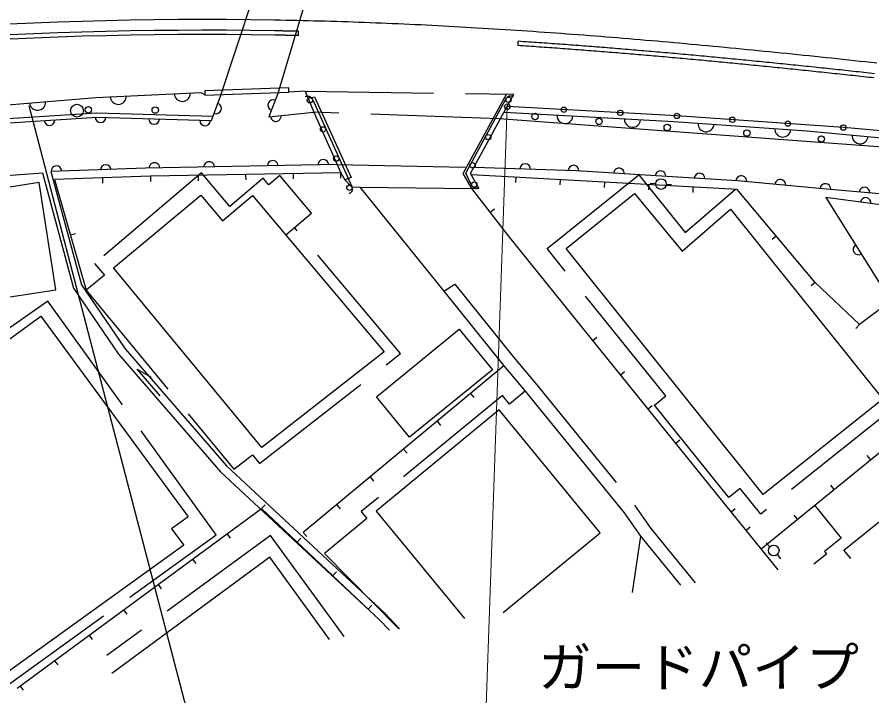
# Model space of a CAD drawing. Units: millimetres, scale not verified. Extents: x -997654 to 1989346, y -2661353 to 380000.
# Drawn here: x 255376 to 295342, y 281359 to 313110 of the extents above; entities that cross this region are included whole.
import ezdxf
from ezdxf.enums import TextEntityAlignment as Align

# ---------------------------------------------------------------- set-up
doc = ezdxf.new("R2010")
doc.units = ezdxf.units.MM
doc.header["$LTSCALE"] = 1000
doc.linetypes.add('DASHED', pattern=[7.5, 6, -1.5])
for name, color, linetype, lineweight in [('M-BGD', 7, 'Continuous', 25), ('M-STR-HTXT', 7, 'Continuous', 13), ('M-STR-STR1', 1, 'Continuous', 25), ('M-STR-STRC', 7, 'Continuous', 25)]:
    doc.layers.add(name, color=color, linetype=linetype, lineweight=lineweight)
doc.styles.add('ＭＳ ゴシック', font='')
doc.styles.get('ＭＳ ゴシック').set_extended_font_data('MS Gothic')

msp = doc.modelspace()

# ---------------------------------------------------------------- linework, layer by layer
at = {"layer": 'M-BGD'}
for p, q in [((268526, 312244), (268530, 312444)), ((278797, 311776), (278810, 311976)), ((268849, 309640), (268084, 309602)), ((297212, 306927), (277912, 308358)), ((251551, 305458), (256556, 305822)), ((256556, 305822), (258015, 300425)), ((266060, 305748), (266065, 305499)), ((268283, 305790), (268288, 305540)), ((259368, 305590), (259376, 305340)), ((261615, 305666), (261620, 305416)), ((263838, 305707), (263842, 305457)), ((278696, 305622), (278682, 305373)), ((280766, 305506), (280752, 305256)), ((282836, 305390), (282822, 305140)), ((284906, 305273), (284892, 305024)), ((285230, 305312), (284980, 305323)), ((285729, 305294), (285979, 305287)), ((286976, 305157), (286962, 304907)), ((277494, 303983), (277691, 304136)), ((257863, 302922), (258104, 302991)), ((290866, 302870), (290675, 302709)), ((292686, 300699), (292495, 300539)), ((258015, 300425), (260111, 297343)), ((294768, 298726), (294596, 298545)), ((282287, 297982), (282481, 298139)), ((260111, 297343), (264885, 291839)), ((283581, 296380), (283775, 296537)), ((276572, 295503), (276732, 295311)), ((284875, 294779), (285069, 294936)), ((275009, 294202), (275169, 294010)), ((286168, 293177), (286363, 293334)), ((273446, 292902), (273606, 292710)), ((295283, 292413), (295125, 292607)), ((264885, 291839), (272309, 284938)), ((271883, 291601), (272043, 291409)), ((293575, 291020), (293417, 291213)), ((266803, 290121), (266974, 290303)), ((270321, 290301), (270480, 290109)), ((288756, 289975), (288950, 290132)), ((291868, 289627), (291710, 289820)), ((289458, 289104), (289653, 289261)), ((265190, 288935), (265338, 288734)), ((268467, 288553), (268638, 288735)), ((284528, 288830), (284140, 286195)), ((290955, 287254), (290160, 288234)), ((290573, 288337), (290396, 288514)), ((290910, 287968), (291069, 287776)), ((263577, 287750), (263726, 287548)), ((270131, 286985), (270302, 287167)), ((261965, 286564), (262113, 286363)), ((260352, 285378), (260500, 285177)), ((271795, 285416), (271966, 285598)), ((272780, 284428), (272309, 284938)), ((258739, 284193), (258887, 283991)), ((257126, 283007), (257275, 282805)), ((255514, 281821), (255662, 281620))]:
    msp.add_line(p, q, dxfattribs=at)
at = {"layer": 'M-BGD', "linetype": 'DASHED'}
for p, q in [((268849, 309640), (278601, 309505)), ((277912, 308358), (269244, 308659)), ((270326, 306208), (276740, 306080))]:
    msp.add_line(p, q, dxfattribs=at)
at = {"layer": 'M-BGD'}
for points in [[(268526, 312244), (268519, 312244), (268511, 312244), (268504, 312244), (268496, 312244), (268489, 312245), (268482, 312245), (268474, 312245), (268467, 312245), (268460, 312245), (268452, 312245), (268445, 312246), (268438, 312246), (268430, 312246), (268423, 312246), (268415, 312246), (268408, 312246), (268401, 312246), (268393, 312247), (268386, 312247), (268379, 312247), (268371, 312247), (268364, 312247), (268356, 312247), (268349, 312248), (268342, 312248), (268334, 312248), (268327, 312248), (268320, 312248), (268312, 312248), (268305, 312249), (268298, 312249), (268290, 312249), (268283, 312249), (268275, 312249), (268268, 312249), (268261, 312249), (268253, 312250), (268246, 312250), (268239, 312250), (268231, 312250), (268224, 312250), (268216, 312250), (268209, 312251), (268202, 312251), (268194, 312251), (268187, 312251), (268180, 312251), (268172, 312251), (268165, 312251), (268158, 312252), (268150, 312252), (268143, 312252), (268135, 312252), (268128, 312252), (268121, 312252), (268113, 312253), (268106, 312253), (268099, 312253), (268091, 312253), (268084, 312253), (268076, 312253), (268069, 312253), (268062, 312254), (268054, 312254), (268047, 312254), (268040, 312254), (268032, 312254), (268025, 312254), (268018, 312254), (268010, 312255), (268003, 312255), (267995, 312255), (267988, 312255), (267981, 312255), (267973, 312255), (267966, 312255), (267959, 312256), (267951, 312256), (267944, 312256), (267936, 312256), (267929, 312256), (267922, 312256), (267914, 312256), (267907, 312257), (267900, 312257), (267892, 312257), (267885, 312257), (267878, 312257), (267870, 312257), (267863, 312257), (267855, 312258), (267848, 312258), (267841, 312258), (267833, 312258), (267826, 312258), (267819, 312258), (267811, 312258), (267804, 312259), (267796, 312259), (267789, 312259), (267782, 312259), (267774, 312259), (267767, 312259), (267760, 312259), (267752, 312259), (267745, 312260), (267738, 312260), (267730, 312260), (267723, 312260), (267715, 312260), (267708, 312260), (267701, 312260), (267693, 312261), (267686, 312261), (267679, 312261), (267671, 312261), (267664, 312261), (267656, 312261), (267649, 312261), (267642, 312261), (267634, 312262), (267627, 312262), (267620, 312262), (267612, 312262), (267605, 312262), (267598, 312262), (267590, 312262), (267583, 312263), (267575, 312263), (267568, 312263), (267561, 312263), (267553, 312263), (267546, 312263), (267539, 312263), (267531, 312263), (267524, 312264), (267517, 312264), (267509, 312264), (267502, 312264), (267494, 312264), (267487, 312264), (267480, 312264), (267472, 312264), (267465, 312265), (267458, 312265), (267450, 312265), (267443, 312265), (267435, 312265), (267428, 312265), (267421, 312265), (267413, 312265), (267406, 312266)], [(268530, 312444), (268523, 312444), (268516, 312444), (268508, 312444), (268501, 312444), (268494, 312444), (268486, 312445), (268479, 312445), (268471, 312445), (268464, 312445), (268457, 312445), (268449, 312445), (268442, 312446), (268435, 312446), (268427, 312446), (268420, 312446), (268412, 312446), (268405, 312446), (268398, 312447), (268390, 312447), (268383, 312447), (268376, 312447), (268368, 312447), (268361, 312447), (268353, 312448), (268346, 312448), (268339, 312448), (268331, 312448), (268324, 312448), (268317, 312448), (268309, 312448), (268302, 312449), (268294, 312449), (268287, 312449), (268280, 312449), (268272, 312449), (268265, 312449), (268257, 312450), (268250, 312450), (268243, 312450), (268235, 312450), (268228, 312450), (268221, 312450), (268213, 312450), (268206, 312451), (268198, 312451), (268191, 312451), (268184, 312451), (268176, 312451), (268169, 312451), (268162, 312452), (268154, 312452), (268147, 312452), (268139, 312452), (268132, 312452), (268125, 312452), (268117, 312452), (268110, 312453), (268103, 312453), (268095, 312453), (268088, 312453), (268080, 312453), (268073, 312453), (268066, 312454), (268058, 312454), (268051, 312454), (268044, 312454), (268036, 312454), (268029, 312454), (268021, 312454), (268014, 312455), (268007, 312455), (267999, 312455), (267992, 312455), (267985, 312455), (267977, 312455), (267970, 312455), (267962, 312456), (267955, 312456), (267948, 312456), (267940, 312456), (267933, 312456), (267926, 312456), (267918, 312456), (267911, 312457), (267903, 312457), (267896, 312457), (267889, 312457), (267881, 312457), (267874, 312457), (267867, 312457), (267859, 312458), (267852, 312458), (267844, 312458), (267837, 312458), (267830, 312458), (267822, 312458), (267815, 312458), (267808, 312458), (267800, 312459), (267793, 312459), (267785, 312459), (267778, 312459), (267771, 312459), (267763, 312459), (267756, 312459), (267749, 312460), (267741, 312460), (267734, 312460), (267726, 312460), (267719, 312460), (267712, 312460), (267704, 312460), (267697, 312461), (267690, 312461), (267682, 312461), (267675, 312461), (267667, 312461), (267660, 312461), (267653, 312461), (267645, 312461), (267638, 312462), (267631, 312462), (267623, 312462), (267616, 312462), (267608, 312462), (267601, 312462), (267594, 312462), (267586, 312463), (267579, 312463), (267572, 312463), (267564, 312463), (267557, 312463), (267549, 312463), (267542, 312463), (267535, 312463), (267527, 312464), (267520, 312464), (267513, 312464), (267505, 312464), (267498, 312464), (267490, 312464), (267483, 312464), (267476, 312464), (267468, 312465), (267461, 312465), (267454, 312465), (267446, 312465), (267439, 312465), (267431, 312465), (267424, 312465), (267417, 312465), (267409, 312466)], [(295439, 310264), (295317, 310278), (295194, 310291), (295071, 310304), (294949, 310318), (294826, 310331), (294703, 310344), (294581, 310358), (294458, 310371), (294336, 310384), (294213, 310397), (294090, 310410), (293968, 310424), (293845, 310437), (293723, 310450), (293600, 310463), (293478, 310476), (293355, 310489), (293233, 310502), (293110, 310515), (292987, 310528), (292865, 310541), (292742, 310553), (292620, 310566), (292497, 310579), (292375, 310592), (292252, 310605), (292130, 310617), (292007, 310630), (291885, 310643), (291762, 310655), (291640, 310668), (291517, 310680), (291395, 310693), (291272, 310705), (291150, 310718), (291027, 310730), (290905, 310743), (290782, 310755), (290660, 310767), (290537, 310780), (290415, 310792), (290292, 310804), (290170, 310817), (290048, 310829), (289925, 310841), (289803, 310853), (289680, 310865), (289558, 310877), (289435, 310889), (289313, 310901), (289191, 310913), (289068, 310925), (288946, 310937), (288823, 310949), (288701, 310960), (288578, 310972), (288456, 310984), (288334, 310996), (288211, 311007), (288089, 311019), (287966, 311031), (287844, 311042), (287722, 311054), (287599, 311065), (287477, 311076), (287355, 311088), (287232, 311099), (287110, 311111), (286987, 311122), (286865, 311133), (286743, 311144), (286620, 311155), (286498, 311167), (286376, 311178), (286253, 311189), (286131, 311200), (286009, 311211), (285886, 311221), (285764, 311232), (285642, 311243), (285519, 311254), (285397, 311265), (285275, 311275), (285152, 311286), (285030, 311297), (284908, 311307), (284786, 311318), (284663, 311328), (284541, 311339), (284419, 311349), (284296, 311360), (284174, 311370), (284052, 311380), (283930, 311390), (283807, 311401), (283685, 311411), (283563, 311421), (283440, 311431), (283318, 311441), (283196, 311451), (283074, 311461), (282951, 311471), (282829, 311480), (282707, 311490), (282585, 311500), (282462, 311510), (282340, 311519), (282218, 311529), (282096, 311538), (281974, 311548), (281851, 311557), (281729, 311567), (281607, 311576), (281485, 311585), (281362, 311594), (281240, 311604), (281118, 311613), (280996, 311622), (280874, 311631), (280751, 311640), (280629, 311649), (280507, 311658), (280385, 311666), (280263, 311675), (280141, 311684), (280018, 311693), (279896, 311701), (279774, 311710), (279652, 311718), (279530, 311727), (279408, 311735), (279285, 311744), (279163, 311752), (279041, 311760), (278919, 311768), (278797, 311776)], [(295461, 310463), (295338, 310476), (295216, 310490), (295093, 310503), (294970, 310517), (294848, 310530), (294725, 310543), (294602, 310556), (294480, 310570), (294357, 310583), (294234, 310596), (294112, 310609), (293989, 310622), (293867, 310635), (293744, 310649), (293621, 310662), (293499, 310675), (293376, 310688), (293254, 310701), (293131, 310714), (293008, 310727), (292886, 310739), (292763, 310752), (292641, 310765), (292518, 310778), (292395, 310791), (292273, 310803), (292150, 310816), (292028, 310829), (291905, 310842), (291783, 310854), (291660, 310867), (291538, 310879), (291415, 310892), (291293, 310904), (291170, 310917), (291047, 310929), (290925, 310942), (290802, 310954), (290680, 310966), (290557, 310979), (290435, 310991), (290312, 311003), (290190, 311016), (290067, 311028), (289945, 311040), (289822, 311052), (289700, 311064), (289577, 311076), (289455, 311088), (289332, 311100), (289210, 311112), (289087, 311124), (288965, 311136), (288842, 311148), (288720, 311160), (288598, 311171), (288475, 311183), (288353, 311195), (288230, 311206), (288108, 311218), (287985, 311230), (287863, 311241), (287740, 311253), (287618, 311264), (287496, 311276), (287373, 311287), (287251, 311298), (287128, 311310), (287006, 311321), (286883, 311332), (286761, 311343), (286639, 311355), (286516, 311366), (286394, 311377), (286271, 311388), (286149, 311399), (286027, 311410), (285904, 311421), (285782, 311432), (285659, 311442), (285537, 311453), (285415, 311464), (285292, 311475), (285170, 311485), (285047, 311496), (284925, 311507), (284803, 311517), (284680, 311528), (284558, 311538), (284436, 311548), (284313, 311559), (284191, 311569), (284069, 311579), (283946, 311590), (283824, 311600), (283701, 311610), (283579, 311620), (283457, 311630), (283334, 311640), (283212, 311650), (283090, 311660), (282967, 311670), (282845, 311680), (282723, 311689), (282601, 311699), (282478, 311709), (282356, 311719), (282234, 311728), (282111, 311738), (281989, 311747), (281867, 311757), (281744, 311766), (281622, 311775), (281500, 311785), (281378, 311794), (281255, 311803), (281133, 311812), (281011, 311821), (280888, 311830), (280766, 311839), (280644, 311848), (280522, 311857), (280399, 311866), (280277, 311875), (280155, 311883), (280033, 311892), (279910, 311901), (279788, 311909), (279666, 311918), (279544, 311926), (279421, 311935), (279299, 311943), (279177, 311951), (279055, 311960), (278932, 311968), (278810, 311976)], [(226408, 304114), (230889, 305103), (238427, 306175), (244426, 307084), (249800, 307751), (253812, 308090), (259100, 308433), (264465, 308266), (264892, 309410)], [(226584, 305248), (232436, 306214), (238782, 307129), (244184, 307811), (253617, 308902), (259052, 309352), (263970, 309581), (264162, 309474)], [(267563, 309534), (267147, 308445), (269244, 308659)], [(268849, 309640), (269244, 308659), (270506, 305831), (270702, 305492), (271010, 305168), (271406, 305158), (276630, 305094), (276945, 305145), (276581, 305800), (278605, 309505)], [(268849, 309394), (268854, 309397), (268860, 309399), (268866, 309402), (268872, 309404), (268878, 309405), (268884, 309407), (268890, 309409), (268896, 309410), (268902, 309412), (268908, 309413), (268914, 309414), (268923, 309415), (268927, 309415), (268933, 309416), (268939, 309416), (268945, 309417), (268952, 309417), (268958, 309417), (268964, 309416), (268970, 309416), (268976, 309415), (268983, 309415), (268989, 309414), (268995, 309413), (269001, 309412), (269007, 309410), (269013, 309409), (269019, 309407), (269025, 309406), (269031, 309404), (269037, 309402), (269043, 309399), (269049, 309397), (269054, 309395), (269060, 309392), (269066, 309389), (269071, 309386), (269077, 309383), (269082, 309380), (269087, 309377), (269092, 309373), (269098, 309370), (269103, 309366), (269107, 309362), (269112, 309358), (269117, 309354), (269122, 309350), (269126, 309346), (269131, 309341), (269135, 309337), (269139, 309332), (269143, 309327), (269147, 309323), (269151, 309318), (269155, 309313), (269158, 309308), (269162, 309302), (269165, 309297), (269168, 309292), (269171, 309286), (269174, 309281), (269177, 309275), (269180, 309270), (271027, 305179), (271030, 305174), (271032, 305168), (271034, 305162), (271036, 305156), (271038, 305150), (271040, 305144), (271042, 305138), (271043, 305132), (271044, 305126), (271046, 305120), (271047, 305114), (271048, 305108), (271048, 305101), (271049, 305095), (271049, 305089), (271049, 305083), (271049, 305077), (271049, 305070), (271049, 305064), (271049, 305058), (271048, 305052), (271048, 305045), (271047, 305039), (271046, 305033), (271045, 305027), (271043, 305021), (271042, 305015), (271040, 305009), (271038, 305003), (271036, 304997), (271034, 304991), (271032, 304985), (271030, 304979), (271027, 304974), (271025, 304968), (271022, 304962), (271019, 304957), (271016, 304952), (271013, 304946), (271010, 304941), (271006, 304936), (271003, 304931), (270999, 304926), (270995, 304921), (270991, 304916), (270987, 304911), (270983, 304906), (270979, 304902), (270974, 304898), (270970, 304893), (270965, 304889), (270960, 304885), (270955, 304881), (270951, 304877), (270945, 304873), (270940, 304870), (270935, 304866), (270930, 304863), (270925, 304860), (270919, 304857), (270914, 304854), (270908, 304851), (270902, 304849)], [(268974, 309321), (269279, 309375), (270989, 305604), (270702, 305492)], [(276630, 305094), (276239, 305799), (278265, 309510)], [(276974, 305108), (276968, 305106), (276963, 305103), (276957, 305101), (276951, 305098), (276945, 305096), (276939, 305094), (276933, 305092), (276927, 305091), (276921, 305089), (276915, 305088), (276909, 305087), (276903, 305086), (276897, 305085), (276891, 305084), (276884, 305083), (276878, 305083), (276872, 305082), (276866, 305082), (276859, 305082), (276853, 305082), (276847, 305083), (276841, 305083), (276835, 305084), (276828, 305085), (276822, 305086), (276816, 305087), (276810, 305088), (276804, 305089), (276798, 305091), (276792, 305093), (276786, 305094), (276780, 305096), (276774, 305099), (276768, 305101), (276763, 305103), (276757, 305106), (276751, 305109), (276746, 305111), (276740, 305114), (276735, 305118), (276730, 305121), (276724, 305124), (276719, 305128), (276714, 305131), (276709, 305135), (276704, 305139), (276700, 305143), (276695, 305147), (276690, 305151), (276686, 305156), (276682, 305160), (276677, 305165), (276673, 305169), (276669, 305174), (276665, 305179), (276662, 305184), (276658, 305189), (276654, 305194), (276651, 305200), (276648, 305205), (276645, 305210), (276642, 305216), (276639, 305221), (276350, 305803), (278240, 309302), (278243, 309307), (278247, 309313), (278250, 309318), (278253, 309323), (278257, 309328), (278261, 309333), (278264, 309338), (278268, 309343), (278272, 309348), (278276, 309352), (278281, 309357), (278285, 309361), (278290, 309366), (278294, 309370), (278299, 309374), (278304, 309378), (278309, 309382), (278314, 309385), (278319, 309389), (278324, 309393), (278329, 309396), (278335, 309399), (278340, 309402), (278346, 309405), (278351, 309408), (278357, 309411), (278362, 309413), (278368, 309415), (278374, 309418), (278380, 309420), (278386, 309422), (278392, 309423), (278398, 309425), (278404, 309427), (278410, 309428), (278416, 309429), (278422, 309430), (278432, 309431), (278435, 309432), (278441, 309432), (278447, 309433), (278453, 309433), (278459, 309433), (278466, 309433), (278472, 309433), (278478, 309432), (278484, 309432), (278491, 309431), (278497, 309430), (278503, 309429), (278509, 309428), (278515, 309427), (278521, 309425), (278527, 309424), (278533, 309422), (278539, 309420), (278545, 309418), (278551, 309416), (278557, 309414), (278562, 309411), (278568, 309409), (278574, 309406), (278579, 309403)], [(278166, 308669), (286083, 308225), (292301, 307797), (297279, 307318)], [(297355, 307643), (294006, 307943), (286223, 308487), (278296, 308924)], [(270309, 306208), (261380, 306037), (256953, 305886), (258384, 300594), (260429, 297587), (265173, 292118), (272592, 285221), (273256, 284502)], [(270510, 305581), (270506, 305831), (261615, 305666), (257121, 305514), (258606, 300330)], [(296909, 304166), (293193, 304665), (296230, 299819), (295382, 299200), (294768, 298726), (292686, 300699), (289046, 305040), (276626, 305739)], [(296946, 304732), (293047, 305078), (289063, 305454), (285508, 305664), (281528, 305921), (276740, 306080)], [(271406, 305158), (275330, 300288), (278135, 296804), (279133, 295614), (283765, 289923), (284528, 288830), (286392, 286545)], [(290160, 288234), (288756, 289975), (282287, 297982), (278358, 302872), (276630, 305094)], [(251572, 284944), (253721, 286509), (252638, 288003), (253361, 288595), (249405, 293961), (256483, 299124), (263370, 289730), (262602, 289170), (263164, 288403), (253897, 281735), (251572, 284945)], [(262058, 295392), (260988, 296639), (261641, 296271)], [(278135, 296804), (268758, 289000), (268918, 288808)], [(290160, 288234), (298698, 295199), (300182, 293586), (303761, 289245)], [(278096, 285255), (282637, 288994), (277910, 294735), (272162, 290002), (276301, 284976)], [(294354, 287783), (294036, 288179), (299582, 292641), (302461, 289043)], [(255380, 281723), (266803, 290121), (271795, 285416)], [(269985, 283994), (267188, 287841), (259801, 282410)]]:
    msp.add_lwpolyline(points, dxfattribs=at)
at = {"layer": 'M-BGD', "linetype": 'DASHED'}
for points in [[(238397, 306372), (244399, 307282), (249779, 307950), (253797, 308289), (259087, 308633), (264544, 308478)], [(267938, 302925), (269139, 303935), (267654, 305704), (267139, 305266), (266885, 305568), (265327, 304244), (263997, 305827), (259000, 301581), (259462, 301037), (258606, 300330), (265514, 291960), (266381, 292637), (266714, 292233), (273303, 297377), (268348, 303269)], [(296976, 293936), (296267, 294755), (290150, 289863), (289182, 291066), (288652, 290639), (285175, 294961), (285705, 295388), (280153, 302290), (284443, 305739), (286614, 303027), (288957, 305067)], [(275330, 300288), (275836, 300615), (278598, 297185), (279595, 295997), (284245, 290285), (285007, 289191), (287079, 286652)], [(254553, 281594), (264688, 288888), (256811, 299816), (248577, 294084), (252455, 288824), (251647, 288162), (253148, 286091)], [(279133, 295614), (278400, 295010), (278067, 295414), (271467, 289977), (271731, 289655), (269751, 288023), (273222, 284497)], [(292664, 290276), (293898, 288744), (293121, 288119), (293220, 287996), (292620, 287513)], [(270668, 284138), (267228, 288869), (259574, 283242)]]:
    msp.add_lwpolyline(points, dxfattribs=at)
at = {"layer": 'M-BGD'}
for points in [[(256411, 305369), (253128, 304859), (253905, 299848), (257189, 300358)], [(272544, 297448), (266815, 292975), (259879, 301380), (263969, 304773), (264977, 303573), (266386, 304770)], [(288727, 304131), (295846, 295242), (290261, 290777), (281042, 302292), (284241, 304863), (286465, 302161)]]:
    msp.add_lwpolyline(points, close=True, dxfattribs=at)
at = {"layer": 'M-BGD', "linetype": 'DASHED'}
msp.add_lwpolyline([(276050, 298513), (277597, 296618), (273725, 293455), (272177, 295350)], close=True, dxfattribs=at)
at = {"layer": 'M-BGD'}
for centre, radius in [((269066, 309218), 125), ((278350, 309242), 125), ((258175, 308734), 300), ((278296, 308924), 125), ((258707, 308773), 150), ((261834, 308760), 150), ((279592, 308459), 150), ((280939, 308778), 125), ((283581, 308633), 125), ((286223, 308487), 125), ((282582, 308230), 150), ((288817, 308306), 125), ((291411, 308125), 125), ((269682, 307855), 125), ((285774, 307944), 150), ((289496, 307685), 150), ((294006, 307943), 125), ((277405, 307493), 125), ((292978, 307409), 150), ((270297, 306491), 125), ((276670, 306176), 125), ((276751, 305277), 125), ((285479, 305301), 250), ((270913, 305128), 125), ((290750, 288160), 250)]:
    msp.add_circle(centre, radius, dxfattribs=at)
for centre, radius, start, end in [((495846, -1167853), 1493500, 100.37437, 100.37437), ((264130, 115993), 196500, 89.04372, 99.54116), ((264130, 115993), 196300, 89.04372, 99.54116), ((260106, 309401), 375, 182.6665, 2.6665), ((263103, 309540), 375, 182.6665, 2.6665), ((256334, 309127), 375, 184.7302, 4.7302), ((264679, 308838), 250, 249.4912, 69.4912), ((267355, 308989), 250, 69.1026, 249.1026), ((256896, 308290), 250, 183.7201, 3.7201), ((259275, 308428), 250, 179.8635, 358.2154), ((261783, 308350), 250, 178.2154, 358.2154), ((264163, 308276), 250, 178.2154, 358.2154), ((267470, 308478), 250, 185.8354, 5.8354), ((280991, 308505), 375, 176.7891, 356.7891), ((284147, 308329), 375, 176.7891, 356.7891), ((287583, 308121), 375, 176.0607, 356.0607), ((291178, 307874), 375, 176.0607, 356.0607), ((294790, 307557), 375, 174.5079, 354.5079), ((257215, 305898), 250, 1.9515, 181.9515), ((259523, 305953), 250, 1.9515, 181.9515), ((261799, 306050), 250, 1.096, 181.096), ((264357, 306094), 250, 1.096, 181.096), ((267333, 306151), 250, 1.096, 181.096), ((269696, 306196), 250, 1.096, 181.096), ((279134, 306001), 250, 358.0966, 178.0966), ((281392, 305926), 250, 358.0966, 178.0966), ((283518, 305792), 250, 356.2964, 176.2964), ((285457, 305667), 250, 356.6314, 176.6314), ((287285, 305559), 250, 356.6314, 176.6314), ((289233, 305438), 250, 354.6067, 174.6068), ((291055, 305266), 250, 354.6067, 174.6068), ((293165, 305067), 250, 354.9311, 174.9311), ((294997, 304905), 250, 354.9311, 174.9311), ((295051, 304416), 250, 352.3512, 172.3512), ((294711, 302242), 250, 122.0742, 302.0742)]:
    msp.add_arc(centre, radius, start, end, dxfattribs=at)
at = {"layer": 'M-STR-HTXT'}
msp.add_line((277274, 279978), (278296, 308924), dxfattribs=at)
at = {"layer": 'M-STR-STR1'}
for p, q in [((264892, 309410), (266995, 315810)), ((269220, 315079), (267563, 309534))]:
    msp.add_line(p, q, dxfattribs=at)
msp.add_lwpolyline([(268077, 309802), (264154, 309665), (264161, 309465), (268084, 309602), (268077, 309806)], dxfattribs=at)
at = {"layer": 'M-STR-STRC'}
msp.add_line((255926, 308982), (267909, 263078), dxfattribs=at)
msp.add_lwpolyline([(295568, 310954), (295305, 310983), (295041, 311012), (294777, 311040), (294514, 311069), (294250, 311097), (293987, 311126), (293723, 311154), (293459, 311182), (293196, 311210), (292932, 311237), (292669, 311265), (292405, 311292), (292142, 311320), (291878, 311347), (291615, 311374), (291351, 311401), (291088, 311428), (290824, 311454), (290561, 311481), (290297, 311507), (290034, 311534), (289771, 311560), (289507, 311585), (289244, 311611), (288980, 311637), (288717, 311662), (288454, 311687), (288190, 311712), (287927, 311737), (287664, 311762), (287400, 311787), (287137, 311811), (286874, 311835), (286610, 311859), (286347, 311883), (286084, 311907), (285821, 311930), (285557, 311953), (285294, 311976), (285031, 311999), (284768, 312022), (284504, 312044), (284241, 312067), (283978, 312089), (283715, 312111), (283452, 312132), (283188, 312154), (282925, 312175), (282662, 312196), (282399, 312217), (282136, 312237), (281873, 312258), (281610, 312278), (281347, 312298), (281083, 312317), (280820, 312337), (280557, 312356), (280294, 312375), (280031, 312393), (279768, 312412), (279505, 312430), (279242, 312448), (278979, 312466), (278716, 312483), (278453, 312501), (278190, 312518), (277927, 312534), (277664, 312551), (277401, 312567), (277138, 312583), (276875, 312598), (276612, 312614), (276349, 312629), (276086, 312644), (275823, 312658), (275561, 312673), (275298, 312687), (275035, 312700), (274772, 312714), (274509, 312727), (274246, 312740), (273983, 312752), (273721, 312765), (273458, 312777), (273195, 312788), (272932, 312800), (272670, 312811), (272407, 312822), (272144, 312832), (271881, 312842), (271619, 312852), (271356, 312862), (271093, 312871), (270831, 312880), (270568, 312888), (270305, 312897), (270043, 312905), (269780, 312912), (269518, 312919), (269255, 312926), (268993, 312933), (268730, 312939), (268468, 312945), (268205, 312951), (267943, 312956), (267680, 312961), (267418, 312965)], dxfattribs=at)
msp.add_arc((264130, 115993), 197000, 89.04372, 99.54116, dxfattribs=at)

# ---------------------------------------------------------------- texts
at = {"layer": 'M-STR-HTXT', "style": 'ＭＳ ゴシック'}
msp.add_text('ガードパイプ', height=1833, dxfattribs=at).set_placement((279740, 281230), align=Align.BOTTOM_LEFT)

doc.saveas('drawing.dxf')
